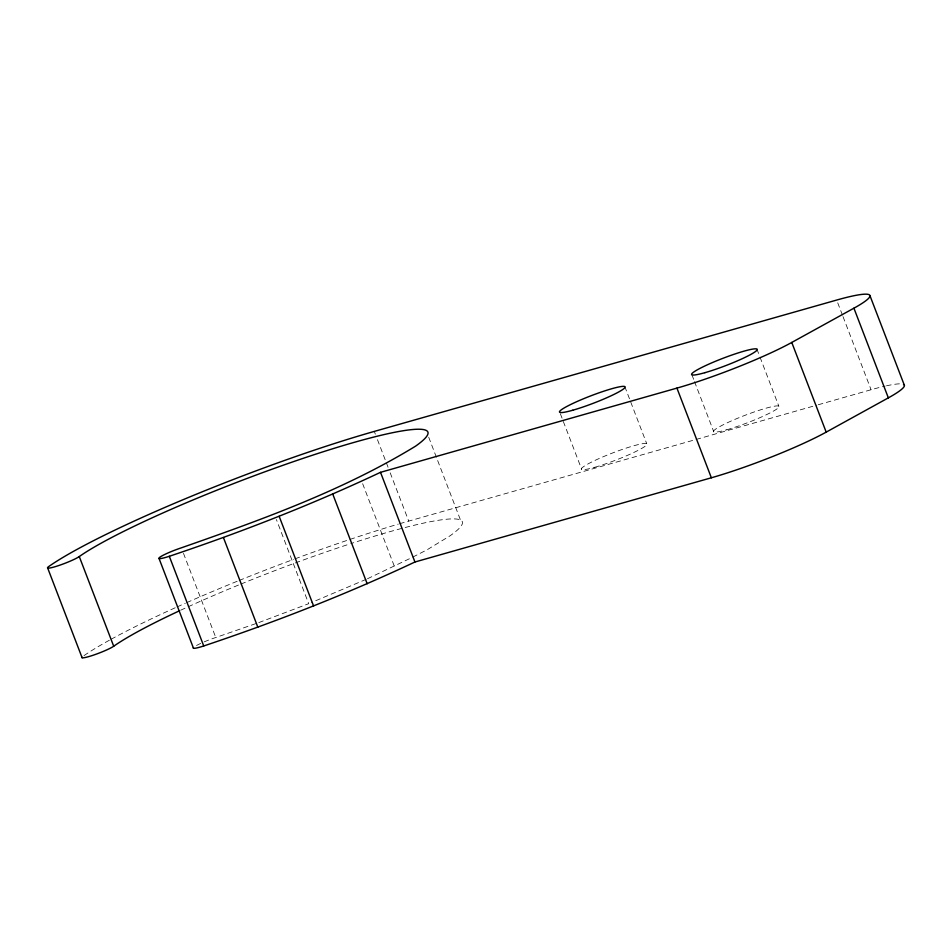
<?xml version="1.0" encoding="UTF-8"?>
<svg xmlns="http://www.w3.org/2000/svg" width="952" height="952" viewBox="0 0 952 952"><rect width="100%" height="100%" fill="white"/><g stroke="black" fill="none" stroke-linecap="round" stroke-linejoin="round"><path stroke-width="0.71" stroke-dasharray="4.76 3.57" d="M367.484 578.745L411.442 557.789M412.752 557.11L427.15 549.756L449.975 535.857A193.327 21.551 -21 0 0 350.8 543.628M366.139 579.351L311.447 602.545M204.18 641.874A17.612 1.963 -21 0 1 215.783 637.507L257.385 623.084M258.777 622.596L308.698 603.687L276.389 519.518M399.614 523.731A228.551 25.478 -21 0 1 408.729 521.101L816.864 405.147M818.28 404.743L871.08 389.737A87.881 9.794 -21 0 1 885.158 386.095M837.724 302.819L842.484 315.231M843.02 316.611L871.08 389.737M756.888 349.015L759.494 355.81M760.017 357.167L778.796 406.087M691.926 374.85L694.02 380.276M694.532 381.645L713.833 431.922M624.786 386.548L646.694 443.62M560.347 413.739L581.731 469.443M428.709 437.23L460.482 520.018M374.303 431.411L375.362 434.171M377.48 439.693L385.953 461.768M386.488 463.148L388.071 467.289M390.189 472.811L408.729 521.101M362.641 483.699L394.425 566.476M183.474 553.338L215.783 637.507M180.654 610.232A193.327 21.551 -21 0 1 239.559 584.623M240.951 584.052A193.327 21.551 -21 0 1 347.908 544.58M83.99 655.642A228.551 25.478 -21 0 1 110.051 639.851M111.146 639.244A228.551 25.478 -21 0 1 175.727 607.531M177.084 606.924A228.551 25.478 -21 0 1 185.319 603.247M186.711 602.628A228.551 25.478 -21 0 1 237.774 581.041M239.142 580.482A228.551 25.478 -21 0 1 293.668 559.348M295.025 558.836A228.551 25.478 -21 0 1 398.281 524.124M886.514 385.798A87.881 9.794 -21 0 1 901.211 383.87M196.517 645.504A17.612 1.963 -21 0 1 203.181 642.303M726.804 429.757A35.153 3.915 -21 0 0 778.95 407.123A35.153 3.915 -21 0 0 733.195 420.13A35.153 3.915 -21 0 0 726.804 429.757M594.702 467.289A35.153 3.915 -21 0 0 646.848 444.655A35.153 3.915 -21 0 0 601.093 457.662A35.153 3.915 -21 0 0 594.702 467.289"/><path stroke-width="1.43" d="M853.92 308.186A87.881 9.794 -21 0 0 836.665 300.058L374.303 431.411A228.551 25.478 -21 0 0 48.635 566.607A17.612 1.963 -21 0 0 57.941 565.809A17.612 1.963 -21 0 0 79.278 556.551A193.327 21.551 -21 0 1 313.482 454.901A193.327 21.551 -21 0 1 415.56 446.167C342.696 490.685 261.61 519.709 181.356 547.828A17.612 1.963 -21 0 0 160.019 557.087A17.612 1.963 -21 0 0 169.313 556.289C241.189 532.216 311.923 504.62 380.514 472.323L676.932 388.107A87.881 9.794 -21 0 0 791.766 342.446L853.92 308.186L888.347 397.865L826.193 432.125A87.881 9.794 -21 0 1 711.358 477.785L414.941 562.001C346.338 594.298 275.616 621.894 203.74 645.968A17.612 1.963 -21 0 1 193.399 647.693M869.973 295.691L904.4 385.37M791.766 342.446L826.193 432.125M676.932 388.107L711.358 477.785M380.514 472.323L414.941 562.001M332.748 494.064L367.175 583.743M279.162 516.305L313.589 605.984M223.422 537.535L257.849 627.213M169.313 556.289L203.74 645.968M159.055 558.527L193.482 648.205M79.278 556.551L113.704 646.229A17.612 1.963 -21 0 1 94.415 654.798A17.612 1.963 -21 0 1 82.027 657.213M47.683 568.047L82.11 657.737M113.704 646.229A193.327 21.551 -21 0 1 179.345 610.839M903.496 384.346A87.881 9.794 -21 0 1 888.347 397.865M704.896 372.684A35.153 3.915 -21 0 0 757.042 350.05A35.153 3.915 -21 0 0 711.287 363.057A35.153 3.915 -21 0 0 704.896 372.684M572.795 410.217A35.153 3.915 -21 0 0 624.94 387.583A35.153 3.915 -21 0 0 579.185 400.59A35.153 3.915 -21 0 0 572.795 410.217"/></g></svg>
